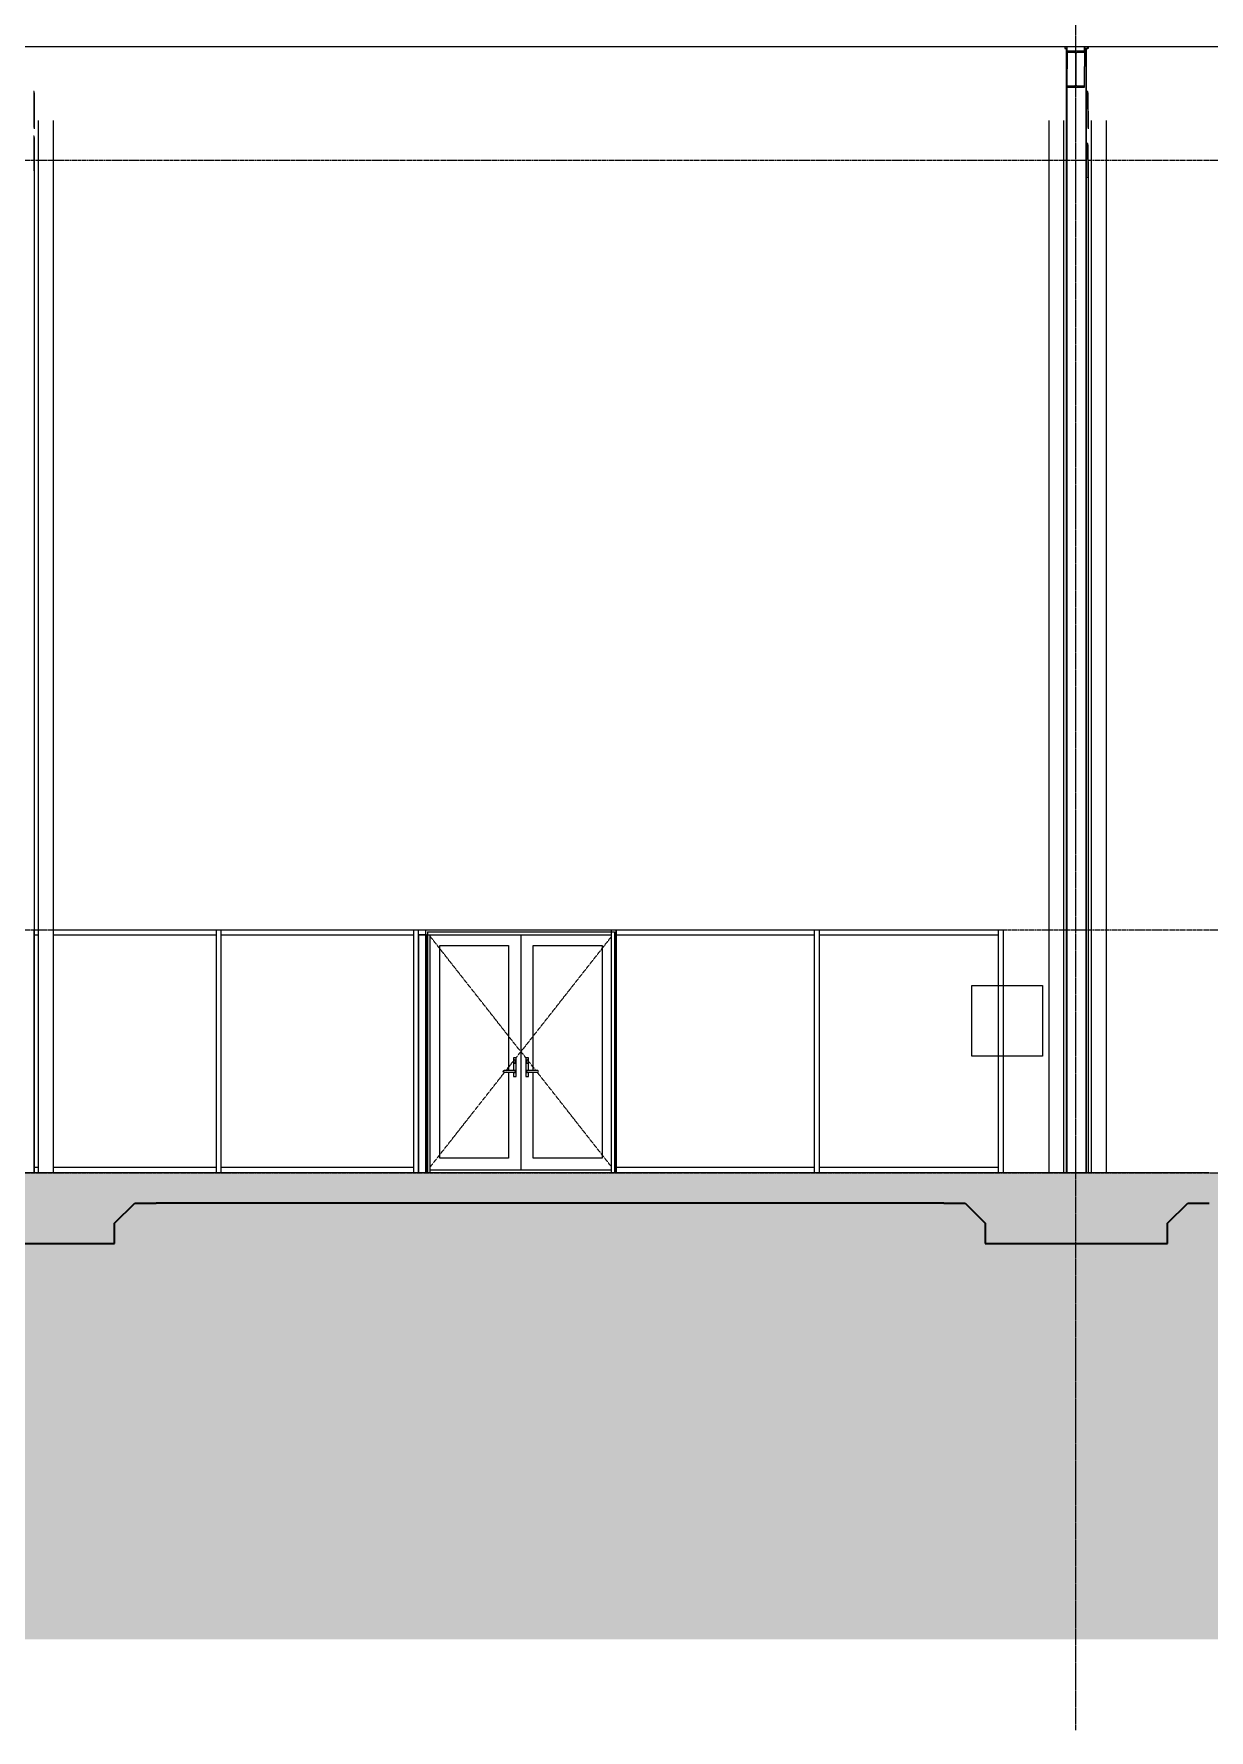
# Model space of a CAD drawing. Header units: millimetres. Extents: x 900982 to 1200730, y -305 to 27743.
# Drawn here: x 970833 to 982440, y -305 to 16446 of the extents above; entities that cross this region are included whole.
import ezdxf

# ---------------------------------------------------------------- set-up
doc = ezdxf.new("R2010")
doc.units = ezdxf.units.MM
for name, pattern in [('AEC_Center', [24, 12, -4, 4, -4]), ('Dash Small', [9, 3, -1.5, 3, -1.5]), ('Grid Line', [21, 12, -3, 3, -3]), ('Hidden', [6, 4, -2])]:
    doc.linetypes.add(name, pattern=pattern)
for name, color, linetype, lineweight in [('A-DETL', 90, 'Continuous', 18), ('A-DETL-GENF', 92, 'Continuous', 5), ('A-DOOR', 31, 'Continuous', 5), ('A-DOOR-FRAM', 31, 'Continuous', 5), ('A-FLOR', 192, 'Continuous', 5), ('A-FLOR-LEVL', 51, 'Continuous', 5), ('A-FLOR-PATT', 8, 'Continuous', 15), ('A-GLAZ-CWMG', 51, 'Continuous', 5), ('A-ROOF', 132, 'Continuous', 5), ('A-WALL', 113, 'Continuous', 5), ('P-SANR-FIXT', 6, 'Continuous', 5), ('P-SANR-FIXT-HDLN', 131, 'Hidden', 5), ('S-BEAM', 12, 'Continuous', 5), ('S-COLS', 52, 'Continuous', 5), ('S-GRID', 1, 'Continuous', 5)]:
    doc.layers.add(name, color=color, linetype=linetype, lineweight=lineweight)
pattern_1 = [(50, (1021442.9, 8812.7), (1457.472, -127.512), [152.4, -1676.4]), (355, (1021442.9, 8812.7), (-281.942, 1528.454), [121.92, -1341.12]), (100.451, (1021564.4, 8802.1), (1175.541, 1400.933), [129.52, -1424.721]), (46.184, (1021443, 9219.1), (2168.632, -336.342), [228.6, -2514.6]), (96.636, (1021623.6, 9191), (1899.22, 1979.42), [194.28, -2137.08]), (351.184, (1021443, 9219), (1899.24, 1979.402), [182.88, -2011.68]), (21, (1021646.1, 9117.5), (1212.915, -818.121), [152.4, -1676.4]), (326, (1021646.1, 9117.5), (494.417, 1473.504), [121.92, -1341.12]), (71.451, (1021747.2, 9049.3), (1707.337, 655.37), [129.52, -1424.721]), (37.5, (1021442.9, 8812.7), (24.7094, 676.4402), [67.056, -1257.808, 67.056, -2640.584]), (37.5, (1021442.9, 8812.7), (24.7094, 676.4402), [-1391.92, -1294.384, 67.056, -1279.144]), (7.5, (1021442.9, 8812.7), (534.5577, 801.4443), [67.056, -709.168, 67.056, -1227.328, -513.08]), (7.5, (1021442.9, 8812.7), (534.5577, 801.4443), [-2070.608, 67.056, -446.024]), (327.5, (1020989.8, 8812.7), (1084.7275, -45.8312), [67.056, -440.944, 67.056, -3621.024]), (327.5, (1020989.8, 8812.7), (1084.7275, -45.8312), [-575.056, -1517.904, 67.056, -2036.064]), (317.5, (1020786.6, 8812.7), (1185.035, 203.4135), [67.056, -593.344, 67.056, -985.52, -1493.52]), (317.5, (1020786.6, 8812.7), (1185.035, 203.4135), [-1712.976, 67.056, -1426.464])]

# ---------------------------------------------------------------- blocks, each defined once
blk = doc.blocks.new('SHS-Square Hollow Section-Column - 200x200xSHS-V4-SECTION - GRIDS 2A')
at = {"layer": 'S-COLS'}
for p, q in [((991430, 16301), (991430, 5200)), ((991630, 5200), (991630, 16301))]:
    blk.add_line(p, q, dxfattribs=at)
at = {"layer": 'S-COLS', "linetype": 'Hidden'}
for p, q in [((991435, 16301), (991435, 5200)), ((991625, 5200), (991625, 16301))]:
    blk.add_line(p, q, dxfattribs=at)
blk = doc.blocks.new('Plumbing_FHR_AAA - 500mm Dia x 240mm D-1557692-SECTION - GRIDS 2A')
at = {"layer": 'P-SANR-FIXT-HDLN'}
for p, q in [((980096, 7050), (980796, 7050)), ((980096, 6350), (980096, 7050)), ((980796, 7050), (980796, 6350)), ((980796, 6350), (980096, 6350))]:
    blk.add_line(p, q, dxfattribs=at)
blk = doc.blocks.new('Downpipe - Straight - 01 - 150D-V39-SECTION - GRIDS 2A')
at = {"layer": 'P-SANR-FIXT'}
for p, q in [((980856, 15593), (980856, 5200)), ((981006, 5200), (981006, 15593))]:
    blk.add_line(p, q, dxfattribs=at)
blk = doc.blocks.new('Downpipe - Straight - 01 - 150D-V40-SECTION - GRIDS 2A')
at = {"layer": 'P-SANR-FIXT'}
for p, q in [((981276, 15593), (981276, 5200)), ((981426, 5200), (981426, 15593))]:
    blk.add_line(p, q, dxfattribs=at)
blk = doc.blocks.new('Downpipe - Straight - 01 - 150D-V41-SECTION - GRIDS 2A')
at = {"layer": 'P-SANR-FIXT'}
for p, q in [((970876, 15593), (970876, 5200)), ((971026, 5200), (971026, 15593))]:
    blk.add_line(p, q, dxfattribs=at)
blk = doc.blocks.new('Rectangular Mullion - 50x100mm-2890358-SECTION - GRIDS 2A')
at = {"layer": 'A-GLAZ-CWMG'}
for p, q in [((970876, 5250), (970836, 5250)), ((972633, 5250), (971026, 5250)), ((972633, 5250), (972633, 5200))]:
    blk.add_line(p, q, dxfattribs=at)
blk = doc.blocks.new('Rectangular Mullion - 50x100mm-V42-SECTION - GRIDS 2A')
at = {"layer": 'A-GLAZ-CWMG'}
blk.add_line((980356, 7600), (980356, 5200), dxfattribs=at)
blk = doc.blocks.new('Rectangular Mullion - 50x100mm-V43-SECTION - GRIDS 2A')
at = {"layer": 'A-GLAZ-CWMG'}
for p, q in [((972683, 5200), (972683, 5250)), ((974583, 5250), (972683, 5250)), ((974583, 5250), (974583, 5200))]:
    blk.add_line(p, q, dxfattribs=at)
blk = doc.blocks.new('Rectangular Mullion - 50x100mm-1779784-SECTION - GRIDS 2A')
at = {"layer": 'A-GLAZ-CWMG'}
for p, q in [((976583, 5200), (976583, 5250)), ((978541, 5250), (976583, 5250)), ((978541, 5250), (978541, 5200))]:
    blk.add_line(p, q, dxfattribs=at)
blk = doc.blocks.new('Rectangular Mullion - 50x100mm-V44-SECTION - GRIDS 2A')
at = {"layer": 'A-GLAZ-CWMG'}
for p, q in [((978591, 5200), (978591, 5250)), ((980356, 5250), (978591, 5250)), ((980356, 5250), (980356, 5200))]:
    blk.add_line(p, q, dxfattribs=at)
blk = doc.blocks.new('Rectangular Mullion - 50x100mm-V45-SECTION - GRIDS 2A')
at = {"layer": 'A-GLAZ-CWMG'}
for p, q in [((972633, 7600), (972633, 5200)), ((972683, 5200), (972683, 7600))]:
    blk.add_line(p, q, dxfattribs=at)
blk = doc.blocks.new('Rectangular Mullion - 50x100mm-2890359-SECTION - GRIDS 2A')
at = {"layer": 'A-GLAZ-CWMG'}
for p, q in [((970836, 7550), (970876, 7550)), ((971026, 7550), (972633, 7550)), ((972633, 7600), (972633, 7550))]:
    blk.add_line(p, q, dxfattribs=at)
blk = doc.blocks.new('Rectangular Mullion - 50x100mm-V46-SECTION - GRIDS 2A')
at = {"layer": 'A-GLAZ-CWMG'}
for p, q in [((972683, 7550), (972683, 7600)), ((972683, 7550), (974583, 7550)), ((974583, 7600), (974583, 7550))]:
    blk.add_line(p, q, dxfattribs=at)
blk = doc.blocks.new('Rectangular Mullion - 50x100mm-1779785-SECTION - GRIDS 2A')
at = {"layer": 'A-GLAZ-CWMG'}
for p, q in [((976583, 7550), (976583, 7600)), ((976583, 7550), (978541, 7550)), ((978541, 7600), (978541, 7550))]:
    blk.add_line(p, q, dxfattribs=at)
blk = doc.blocks.new('Rectangular Mullion - 50x100mm-V47-SECTION - GRIDS 2A')
at = {"layer": 'A-GLAZ-CWMG'}
for p, q in [((978591, 7550), (978591, 7600)), ((978591, 7550), (980356, 7550)), ((980356, 7600), (980356, 7550))]:
    blk.add_line(p, q, dxfattribs=at)
blk = doc.blocks.new('X_Door-Panel-Hinge-Standard - Standard-V48-SECTION - GRIDS 2A')
at = {"layer": 'A-DOOR'}
for p, q in [((975642, 7550), (975642, 5225)), ((974842, 7445), (975522, 7445)), ((974842, 5345), (974842, 7445)), ((975522, 7445), (975522, 6208)), ((975522, 6193), (975522, 5345)), ((975642, 5225), (974745, 5225)), ((975522, 5345), (974842, 5345))]:
    blk.add_line(p, q, dxfattribs=at)
at = {"layer": 'A-DOOR', "linetype": 'Dash Small'}
for p, q in [((975642, 6395), (974745, 7536)), ((975595, 6335), (975642, 6395)), ((975494, 6207), (975569, 6302)), ((974745, 5254), (975484, 6194))]:
    blk.add_line(p, q, dxfattribs=at)
blk = doc.blocks.new('X_Door-Panel-Hinge-Standard - Standard-V49-SECTION - GRIDS 2A')
at = {"layer": 'A-DOOR'}
for p, q in [((975644, 5225), (975644, 7550)), ((975764, 6208), (975764, 7445)), ((975764, 7445), (976444, 7445)), ((976444, 7445), (976444, 5345)), ((975764, 5345), (975764, 6193)), ((976533, 5225), (975644, 5225)), ((976444, 5345), (975764, 5345))]:
    blk.add_line(p, q, dxfattribs=at)
at = {"layer": 'A-DOOR', "linetype": 'Dash Small'}
for p, q in [((975644, 6395), (976533, 7526)), ((975692, 6335), (975644, 6395)), ((975792, 6207), (975717, 6302)), ((976533, 5264), (975803, 6194))]:
    blk.add_line(p, q, dxfattribs=at)
blk = doc.blocks.new('X_Door-Frame-Wood - Standard-V50-SECTION - GRIDS 2A')
at = {"layer": 'A-DOOR-FRAM'}
for p, q in [((974700, 7600), (974700, 5200)), ((974720, 7580), (974720, 5200)), ((974720, 7580), (976566, 7580)), ((974745, 7550), (974745, 5200)), ((976566, 7580), (976566, 5200)), ((976586, 5200), (976586, 7600))]:
    blk.add_line(p, q, dxfattribs=at)
blk = doc.blocks.new('X_Door-Handle-Lockwood 4800 Series Lever - Standard-V51-SECTION - GRIDS 2A')
at = {"layer": 'A-DOOR'}
for p, q in [((975555, 6208), (975504, 6208)), ((975569, 6334), (975569, 6208)), ((975594, 6335), (975570, 6335)), ((975572, 6303), (975572, 6291)), ((975582, 6313), (975582, 6313)), ((975582, 6281), (975582, 6281)), ((975582, 6208), (975582, 6208)), ((975592, 6291), (975592, 6303)), ((975594, 6335), (975594, 6335)), ((975595, 6151), (975595, 6334)), ((975504, 6192), (975555, 6192)), ((975569, 6192), (975569, 6151)), ((975570, 6150), (975594, 6150)), ((975582, 6192), (975582, 6192)), ((975594, 6150), (975594, 6150))]:
    blk.add_line(p, q, dxfattribs=at)
at = {"layer": 'A-DOOR', "flags": 128}
for points in [[(975469, 6200), (975469, 6200), (975469, 6201), (975469, 6201), (975469, 6201), (975469, 6202), (975469, 6202), (975469, 6202), (975470, 6203), (975470, 6203), (975470, 6203), (975470, 6203), (975470, 6204), (975470, 6204), (975470, 6204), (975471, 6205), (975471, 6205), (975471, 6205), (975471, 6205), (975471, 6206), (975472, 6206), (975472, 6206), (975472, 6206), (975472, 6206), (975473, 6207), (975473, 6207), (975473, 6207), (975473, 6207), (975474, 6207), (975474, 6207), (975474, 6207), (975475, 6208), (975475, 6208), (975475, 6208), (975475, 6208), (975476, 6208), (975476, 6208), (975476, 6208), (975477, 6208), (975477, 6208), (975477, 6208)], [(975477, 6192), (975477, 6192), (975477, 6192), (975476, 6192), (975476, 6192), (975476, 6192), (975475, 6192), (975475, 6192), (975475, 6192), (975474, 6193), (975474, 6193), (975474, 6193), (975473, 6193), (975473, 6193), (975473, 6193), (975473, 6193), (975472, 6194), (975472, 6194), (975472, 6194), (975472, 6194), (975471, 6194), (975471, 6195), (975471, 6195), (975471, 6195), (975471, 6195), (975470, 6196), (975470, 6196), (975470, 6196), (975470, 6197), (975470, 6197), (975470, 6197), (975470, 6197), (975470, 6198), (975469, 6198), (975469, 6198), (975469, 6199), (975469, 6199), (975469, 6199), (975469, 6200), (975469, 6200), (975469, 6200)], [(975504, 6208), (975503, 6208), (975502, 6208), (975501, 6208), (975500, 6208), (975499, 6208), (975498, 6208), (975497, 6208), (975496, 6208), (975495, 6208), (975494, 6208), (975493, 6208), (975492, 6208), (975491, 6208), (975490, 6208), (975489, 6208), (975488, 6208), (975487, 6208), (975486, 6208), (975486, 6208), (975485, 6208), (975484, 6208), (975483, 6208), (975483, 6208), (975482, 6208), (975481, 6208), (975481, 6208), (975480, 6208), (975480, 6208), (975479, 6208), (975479, 6208), (975479, 6208), (975478, 6208), (975478, 6208), (975478, 6208), (975478, 6208), (975477, 6208), (975477, 6208), (975477, 6208), (975477, 6208)], [(975582, 6208), (975582, 6208), (975582, 6208), (975582, 6208), (975582, 6208), (975582, 6208), (975581, 6208), (975581, 6208), (975581, 6208), (975580, 6208), (975580, 6208), (975580, 6208), (975579, 6208), (975579, 6208), (975578, 6208), (975577, 6208), (975577, 6208), (975576, 6208), (975575, 6208), (975575, 6208), (975574, 6208), (975573, 6208), (975572, 6208), (975572, 6208), (975571, 6208), (975570, 6208), (975569, 6208), (975568, 6208), (975567, 6208), (975566, 6208), (975565, 6208), (975564, 6208), (975563, 6208), (975562, 6208), (975561, 6208), (975560, 6208), (975559, 6208), (975558, 6208), (975557, 6208), (975555, 6208), (975555, 6208)], [(975477, 6192), (975477, 6192), (975477, 6192), (975477, 6192), (975478, 6192), (975478, 6192), (975478, 6192), (975478, 6192), (975479, 6192), (975479, 6192), (975479, 6192), (975480, 6192), (975480, 6192), (975481, 6192), (975481, 6192), (975482, 6192), (975483, 6192), (975483, 6192), (975484, 6192), (975485, 6192), (975485, 6192), (975486, 6192), (975487, 6192), (975488, 6192), (975489, 6192), (975490, 6192), (975490, 6192), (975491, 6192), (975492, 6192), (975493, 6192), (975494, 6192), (975495, 6192), (975496, 6192), (975497, 6192), (975499, 6192), (975500, 6192), (975501, 6192), (975502, 6192), (975503, 6192), (975504, 6192), (975504, 6192)], [(975555, 6192), (975556, 6192), (975557, 6192), (975558, 6192), (975559, 6192), (975561, 6192), (975562, 6192), (975563, 6192), (975564, 6192), (975565, 6192), (975566, 6192), (975567, 6192), (975568, 6192), (975569, 6192), (975569, 6192), (975570, 6192), (975571, 6192), (975572, 6192), (975573, 6192), (975574, 6192), (975575, 6192), (975575, 6192), (975576, 6192), (975577, 6192), (975577, 6192), (975578, 6192), (975578, 6192), (975579, 6192), (975579, 6192), (975580, 6192), (975580, 6192), (975581, 6192), (975581, 6192), (975581, 6192), (975582, 6192), (975582, 6192), (975582, 6192), (975582, 6192), (975582, 6192), (975582, 6192)]]:
    blk.add_lwpolyline(points, dxfattribs=at)
at = {"layer": 'A-DOOR'}
for centre, major_axis, start_param, end_param in [((975477, 6200), (0, 8), 0, 3.141593), ((975477, 6200), (0, 8), 0, 1.570796), ((975477, 6200), (0, 8), 1.570735, 3.141532), ((975570, 6334), (0, 1), 0, 1.570796), ((975582, 6303), (0, 10), 4.712389, 7.853981), ((975582, 6291), (0, 10), 1.570796, 4.712389), ((975582, 6291), (0, 10), 1.832596, 2.094395), ((975582, 6200), (0, 10), 4.712389, 7.068583), ((975582, 6200), (0, 10), 2.356194, 4.712389), ((975582, 6303), (0, 10), 4.712389, 6.806784), ((975582, 6291), (0, 10), 2.617994, 3.665191), ((975582, 6200), (0, 8), 4.712389, 6.806784), ((975582, 6200), (0, 8), 2.617994, 4.712389), ((975582, 6200), (0, 8), 3.141593, 6.283185), ((975582, 6291), (0, 10), 3.926991, 4.712389), ((975582, 6303), (0, 10), 4.712389, 4.974188), ((975582, 6303), (0, 10), 4.712389, 4.974188), ((975594, 6334), (0, 1), 4.712389, 6.283185), ((975570, 6151), (0, 1), 1.570796, 3.141593), ((975594, 6151), (0, 1), 3.141593, 4.712389)]:
    blk.add_ellipse(centre, major_axis=major_axis, ratio=1, start_param=start_param, end_param=end_param, dxfattribs=at)
blk = doc.blocks.new('X_Door-Handle-Lockwood 4800 Series Lever - Standard-V52-SECTION - GRIDS 2A')
at = {"layer": 'A-DOOR'}
for p, q in [((975691, 6334), (975691, 6151)), ((975716, 6335), (975692, 6335)), ((975694, 6303), (975694, 6291)), ((975704, 6313), (975704, 6313)), ((975704, 6281), (975704, 6281)), ((975704, 6208), (975704, 6208)), ((975714, 6291), (975714, 6303)), ((975716, 6335), (975716, 6335)), ((975717, 6208), (975717, 6334)), ((975782, 6208), (975731, 6208)), ((975692, 6150), (975716, 6150)), ((975704, 6192), (975704, 6192)), ((975716, 6150), (975716, 6150)), ((975717, 6151), (975717, 6192)), ((975731, 6192), (975782, 6192))]:
    blk.add_line(p, q, dxfattribs=at)
at = {"layer": 'A-DOOR', "flags": 128}
for points in [[(975696, 6200), (975696, 6200), (975696, 6201), (975696, 6201), (975696, 6201), (975696, 6202), (975696, 6202), (975696, 6202), (975697, 6203), (975697, 6203), (975697, 6203), (975697, 6203), (975697, 6204), (975697, 6204), (975697, 6204), (975698, 6205), (975698, 6205), (975698, 6205), (975698, 6205), (975698, 6206), (975699, 6206), (975699, 6206), (975699, 6206), (975699, 6206), (975700, 6207), (975700, 6207), (975700, 6207), (975700, 6207), (975701, 6207), (975701, 6207), (975701, 6207), (975702, 6208), (975702, 6208), (975702, 6208), (975702, 6208), (975703, 6208), (975703, 6208), (975703, 6208), (975704, 6208), (975704, 6208), (975704, 6208)], [(975704, 6192), (975704, 6192), (975704, 6192), (975703, 6192), (975703, 6192), (975703, 6192), (975702, 6192), (975702, 6192), (975702, 6192), (975701, 6193), (975701, 6193), (975701, 6193), (975700, 6193), (975700, 6193), (975700, 6193), (975700, 6193), (975699, 6194), (975699, 6194), (975699, 6194), (975699, 6194), (975698, 6194), (975698, 6195), (975698, 6195), (975698, 6195), (975698, 6195), (975697, 6196), (975697, 6196), (975697, 6196), (975697, 6197), (975697, 6197), (975697, 6197), (975697, 6197), (975697, 6198), (975696, 6198), (975696, 6198), (975696, 6199), (975696, 6199), (975696, 6199), (975696, 6200), (975696, 6200), (975696, 6200)], [(975731, 6208), (975730, 6208), (975729, 6208), (975728, 6208), (975727, 6208), (975726, 6208), (975725, 6208), (975724, 6208), (975723, 6208), (975722, 6208), (975721, 6208), (975720, 6208), (975719, 6208), (975718, 6208), (975717, 6208), (975716, 6208), (975715, 6208), (975714, 6208), (975713, 6208), (975713, 6208), (975712, 6208), (975711, 6208), (975710, 6208), (975710, 6208), (975709, 6208), (975708, 6208), (975708, 6208), (975707, 6208), (975707, 6208), (975706, 6208), (975706, 6208), (975706, 6208), (975705, 6208), (975705, 6208), (975705, 6208), (975705, 6208), (975704, 6208), (975704, 6208), (975704, 6208), (975704, 6208)], [(975809, 6208), (975809, 6208), (975809, 6208), (975809, 6208), (975809, 6208), (975809, 6208), (975808, 6208), (975808, 6208), (975808, 6208), (975807, 6208), (975807, 6208), (975807, 6208), (975806, 6208), (975806, 6208), (975805, 6208), (975804, 6208), (975804, 6208), (975803, 6208), (975802, 6208), (975802, 6208), (975801, 6208), (975800, 6208), (975799, 6208), (975799, 6208), (975798, 6208), (975797, 6208), (975796, 6208), (975795, 6208), (975794, 6208), (975793, 6208), (975792, 6208), (975791, 6208), (975790, 6208), (975789, 6208), (975788, 6208), (975787, 6208), (975786, 6208), (975785, 6208), (975784, 6208), (975782, 6208), (975782, 6208)], [(975704, 6192), (975704, 6192), (975704, 6192), (975704, 6192), (975705, 6192), (975705, 6192), (975705, 6192), (975705, 6192), (975706, 6192), (975706, 6192), (975706, 6192), (975707, 6192), (975707, 6192), (975708, 6192), (975708, 6192), (975709, 6192), (975710, 6192), (975710, 6192), (975711, 6192), (975712, 6192), (975712, 6192), (975713, 6192), (975714, 6192), (975715, 6192), (975716, 6192), (975717, 6192), (975717, 6192), (975718, 6192), (975719, 6192), (975720, 6192), (975721, 6192), (975722, 6192), (975723, 6192), (975724, 6192), (975726, 6192), (975727, 6192), (975728, 6192), (975729, 6192), (975730, 6192), (975731, 6192), (975731, 6192)], [(975782, 6192), (975783, 6192), (975784, 6192), (975785, 6192), (975786, 6192), (975788, 6192), (975789, 6192), (975790, 6192), (975791, 6192), (975792, 6192), (975793, 6192), (975794, 6192), (975795, 6192), (975796, 6192), (975796, 6192), (975797, 6192), (975798, 6192), (975799, 6192), (975800, 6192), (975801, 6192), (975802, 6192), (975802, 6192), (975803, 6192), (975804, 6192), (975804, 6192), (975805, 6192), (975805, 6192), (975806, 6192), (975806, 6192), (975807, 6192), (975807, 6192), (975808, 6192), (975808, 6192), (975808, 6192), (975809, 6192), (975809, 6192), (975809, 6192), (975809, 6192), (975809, 6192), (975809, 6192)]]:
    blk.add_lwpolyline(points, dxfattribs=at)
at = {"layer": 'A-DOOR'}
for centre, major_axis, start_param, end_param in [((975692, 6334), (0, 1), 0, 1.570796), ((975704, 6303), (0, 10), 4.712389, 7.853982), ((975704, 6303), (0, 10), 5.759587, 7.853982), ((975704, 6303), (0, 10), 1.308997, 1.570797), ((975704, 6303), (0, 10), 1.308997, 1.570796), ((975704, 6291), (0, 10), 1.570796, 4.712389), ((975704, 6291), (0, 10), 1.570796, 2.356194), ((975704, 6200), (0, 10), 5.497787, 7.853982), ((975704, 6200), (0, 10), 1.570796, 3.926991), ((975704, 6200), (0, 8), 0, 3.141593), ((975704, 6200), (0, 8), 5.759587, 7.853982), ((975704, 6200), (0, 8), 1.570796, 3.665191), ((975704, 6291), (0, 10), 2.617994, 3.665191), ((975704, 6303), (0, 10), 4.712389, 5.235988), ((975704, 6291), (0, 10), 4.18879, 4.45059), ((975704, 6303), (0, 10), 4.712389, 4.974188), ((975704, 6303), (0, 10), 4.712389, 4.974188), ((975716, 6334), (0, 1), 4.712389, 6.283185), ((975809, 6200), (0, 8), 3.141593, 6.283185), ((975809, 6200), (0, 8), 4.712376, 6.283172), ((975809, 6200), (0, 8), 3.141593, 4.712389), ((975692, 6151), (0, 1), 1.570796, 3.141593), ((975716, 6151), (0, 1), 3.141593, 4.712389)]:
    blk.add_ellipse(centre, major_axis=major_axis, ratio=1, start_param=start_param, end_param=end_param, dxfattribs=at)
blk = doc.blocks.new('Structural Framing 46 - Structural Framing 1-1621990-SECTION - GRIDS 2A')
at = {"layer": 'S-BEAM'}
for p, q in [((970834, 15877), (970830, 15877)), ((970830, 15864), (970834, 15864)), ((970834, 15864), (970834, 15877)), ((970836, 15522), (970834, 15877)), ((970834, 15864), (970836, 15509)), ((970834, 15437), (970830, 15437)), ((970830, 15425), (970834, 15425)), ((970834, 15425), (970834, 15437)), ((970836, 15108), (970834, 15437)), ((970834, 15425), (970836, 15097)), ((970836, 15097), (970830, 15097)), ((970836, 15108), (970836, 15097)), ((970836, 15097), (970836, 5200)), ((970836, 5200), (970836, 7600))]:
    blk.add_line(p, q, dxfattribs=at)
blk = doc.blocks.new('Structural Framing 3 - Structural Framing 1-1636859-SECTION - GRIDS 2A')
at = {"layer": 'S-BEAM'}
for p, q in [((981243, 15877), (981230, 15877)), ((981230, 15864), (981243, 15864)), ((981243, 15864), (981243, 15877)), ((981246, 15522), (981243, 15877)), ((981243, 15864), (981246, 15509)), ((981243, 15364), (981230, 15364)), ((981230, 15351), (981243, 15351)), ((981243, 15351), (981243, 15364)), ((981245, 15041), (981243, 15364)), ((981243, 15351), (981245, 15029)), ((981245, 15029), (981230, 15029)), ((981245, 15041), (981245, 15029)), ((981245, 15029), (981245, 5200))]:
    blk.add_line(p, q, dxfattribs=at)
blk = doc.blocks.new('Structural Framing 4 - Structural Framing 1-1636874-SECTION - GRIDS 2A')
at = {"layer": 'S-BEAM'}
for p, q in [((981014, 16322), (981014, 16316)), ((981039, 16316), (981014, 16316)), ((981014, 16316), (981014, 16301)), ((981014, 16301), (981039, 16301)), ((981242, 16316), (981212, 16316)), ((981212, 16301), (981242, 16301)), ((981242, 16316), (981242, 16322)), ((981242, 16322), (981242, 16301)), ((981242, 16301), (981242, 16316)), ((981246, 16301), (981242, 16301)), ((981246, 16322), (981246, 16301)), ((981246, 16316), (981246, 16322)), ((981246, 16316), (981246, 16301))]:
    blk.add_line(p, q, dxfattribs=at)
blk = doc.blocks.new('Structural Framing 31 - Structural Framing 1-1636888-SECTION - GRIDS 2A')
at = {"layer": 'S-BEAM'}
for p, q in [((981039, 16275), (981039, 16322)), ((981039, 15932), (981041, 16265)), ((981210, 16275), (981210, 16322)), ((981210, 16265), (981210, 16322)), ((981210, 15932), (981212, 16322)), ((981210, 15922), (981212, 16322))]:
    blk.add_line(p, q, dxfattribs=at)
at = {"layer": 'S-BEAM', "lineweight": 13}
for p, q in [((981210, 16275), (981039, 16275)), ((981039, 16275), (981039, 16265)), ((981039, 16265), (981109, 16265)), ((981121, 16254), (981121, 15943)), ((981128, 15943), (981128, 16254)), ((981139, 16265), (981210, 16265)), ((981210, 16265), (981210, 16275)), ((981109, 15932), (981039, 15932)), ((981039, 15932), (981039, 15922)), ((981039, 15922), (981210, 15922)), ((981210, 15932), (981139, 15932)), ((981210, 15922), (981210, 15932))]:
    blk.add_line(p, q, dxfattribs=at)
at = {"layer": 'S-BEAM', "lineweight": 13, "flags": 128}
for points in [[(981109, 16265), (981112, 16265), (981114, 16264), (981116, 16263), (981118, 16261), (981120, 16259), (981120, 16257), (981121, 16254)], [(981128, 16254), (981128, 16257), (981129, 16259), (981130, 16261), (981132, 16263), (981134, 16264), (981136, 16265), (981139, 16265)], [(981120, 15941), (981120, 15938), (981118, 15936), (981116, 15934), (981114, 15933), (981112, 15932), (981109, 15932)], [(981139, 15932), (981136, 15932), (981134, 15933), (981132, 15934), (981130, 15936), (981129, 15938), (981128, 15941), (981128, 15943)]]:
    blk.add_lwpolyline(points, dxfattribs=at)

msp = doc.modelspace()

# ---------------------------------------------------------------- hatches: boundary and pattern name
at = {"layer": 'A-DETL-GENF'}
h = msp.add_hatch(dxfattribs=at)
h.set_pattern_fill('FP_1', style=0, pattern_type=2)
h.set_pattern_definition(pattern_1)
h.paths.add_polyline_path([(1020736, 4500), (1021630, 4500), (1021631, 4701), (1021830, 4900), (1022040, 4900), (1022040, 5200), (1019420, 5200), (1019420, 4900), (1019630, 4900), (1019830, 4700), (1019830, 4500), (1020225, 4500)])
h.paths.add_polyline_path([(1013079, 4500), (1013230, 4500), (1013231, 4701), (1013430, 4900), (1013640, 4900), (1013640, 5200), (1011020, 5200), (1011020, 4900), (1011230, 4900), (1011430, 4700), (1011430, 4500), (1012058, 4500)])
h.paths.add_polyline_path([(1002830, 4500), (1002831, 4701), (1003030, 4900), (1003240, 4900), (1003240, 5200), (1000620, 5200), (1000620, 4900), (1000830, 4900), (1001030, 4700), (1001030, 4500)])
h.paths.add_polyline_path([(990630, 4500), (992430, 4500), (992431, 4701), (992630, 4900), (992840, 4900), (992840, 5200), (990220, 5200), (990220, 4900), (990430, 4900), (990630, 4700)])
h.paths.add_polyline_path([(981429, 4500), (982030, 4500), (982031, 4701), (982230, 4900), (982440, 4900), (982440, 5200), (979820, 5200), (979820, 4900), (980030, 4900), (980230, 4700), (980230, 4500), (980408, 4500)])
h.paths.add_polyline_path([(971630, 4500), (971631, 4701), (971830, 4900), (972040, 4900), (972040, 5200), (969420, 5200), (969420, 4900), (969630, 4900), (969830, 4700), (969830, 4500), (970198, 4500)])
h.paths.add_polyline_path([(961630, 4500), (961631, 4701), (961830, 4900), (962040, 4900), (962040, 5200), (959420, 5200), (959420, 4900), (959630, 4900), (959830, 4700), (959830, 4500), (959988, 4500)])
h.paths.add_polyline_path([(951630, 4500), (951631, 4701), (951830, 4900), (952040, 4900), (952040, 5200), (949420, 5200), (949420, 4900), (949630, 4900), (949830, 4700), (949830, 4500)])
h.paths.add_polyline_path([(941611, 4500), (941630, 4500), (941631, 4701), (941830, 4900), (942040, 4900), (942040, 5200), (939420, 5200), (939420, 4900), (939630, 4900), (939830, 4700), (939830, 4500)])
h.paths.add_polyline_path([(931630, 4500), (931631, 4701), (931830, 4900), (932040, 4900), (932040, 5200), (929420, 5200), (929420, 4900), (929630, 4900), (929830, 4700), (929830, 4500), (931401, 4500)])
h.paths.add_polyline_path([(919830, 4500), (921630, 4500), (921630, 4700), (921830, 4900), (922040, 4900), (922040, 5200), (919420, 5200), (919420, 4900), (919630, 4900), (919830, 4700)])
h.paths.add_polyline_path([(911630, 4500), (911630, 4700), (911830, 4900), (912040, 4900), (912040, 5200), (909420, 5200), (909420, 4900), (909630, 4900), (909830, 4700), (909830, 4500), (910982, 4500)])
h = msp.add_hatch(dxfattribs=at)
h.set_pattern_fill('FP_57', color=9, style=0, pattern_type=2)
h.set_pattern_definition([(135, (1021442.9, 8901.1), (-707.1068, 6e-14), [500, -500]), (135, (1021575.5, 9033.67), (-707.1068, 6e-14), [500, -500]), (135, (1021708.1, 9166.25), (-707.1068, 6e-14), [500, -500]), (45, (1021442.9, 8812.7), (0, 707.1068), [500, -500]), (45, (1021575.5, 8680.1), (0, 707.1068), [500, -500]), (45, (1021708.1, 8547.53), (0, 707.1068), [500, -500])])
h.paths.add_polyline_path([(906898, 592), (1037582, 592), (1037582, 4950), (1031974, 4950), (1031974, 4700), (1025986, 4701), (1025986, 4900), (1021830, 4900), (1021630, 4700), (1021630, 4500), (1019830, 4500), (1019829, 4701), (1019630, 4900), (1013430, 4900), (1013230, 4700), (1013230, 4500), (1011430, 4500), (1011429, 4701), (1011230, 4900), (1003030, 4900), (1002830, 4700), (1002830, 4500), (1001030, 4500), (1001029, 4701), (1000827, 4900), (992630, 4900), (992430, 4700), (992430, 4500), (990630, 4500), (990629, 4701), (990430, 4900), (982230, 4900), (982030, 4700), (982030, 4500), (980230, 4500), (980229, 4701), (980030, 4900), (971830, 4900), (971630, 4700), (971630, 4500), (969830, 4500), (969830, 4700), (969630, 4900), (961830, 4900), (961630, 4700), (961630, 4500), (959830, 4500), (959829, 4701), (959630, 4900), (951830, 4900), (951630, 4700), (951630, 4500), (949830, 4500), (949829, 4701), (949630, 4900), (941830, 4900), (941630, 4700), (941630, 4500), (939830, 4500), (939829, 4701), (939630, 4900), (931830, 4900), (931630, 4700), (931630, 4500), (929830, 4500), (929829, 4701), (929630, 4900), (921830, 4900), (921630, 4700), (921630, 4500), (919830, 4500), (919829, 4701), (919630, 4900), (911830, 4900), (911630, 4700), (911630, 4500), (909830, 4500), (909829, 4701), (909630, 4900), (906898, 4899), (906898, 3331)])
at = {"layer": 'A-FLOR-PATT', "lineweight": 5}
h = msp.add_hatch(dxfattribs=at)
h.set_pattern_fill('FP_1', color=256, style=0, pattern_type=2)
h.set_pattern_definition(pattern_1)
h.paths.add_polyline_path([(906898, 4900), (909420, 4900), (909420, 5200), (906898, 5200)])
h.paths.add_polyline_path([(1019420, 4900), (1019420, 5200), (1013640, 5200), (1013640, 4900), (1019204, 4900)])
h.paths.add_polyline_path([(912040, 4900), (919420, 4900), (919420, 5200), (912040, 5200)])
h.paths.add_polyline_path([(1011020, 4900), (1011020, 5200), (1003240, 5200), (1003240, 4900), (1010526, 4900)])
h.paths.add_polyline_path([(922040, 4900), (929420, 4900), (929420, 5200), (922040, 5200)])
h.paths.add_polyline_path([(932040, 4900), (939420, 4900), (939420, 5200), (932040, 5200)])
h.paths.add_polyline_path([(942040, 4900), (949420, 4900), (949420, 5200), (942040, 5200)])
h.paths.add_polyline_path([(1000620, 4900), (1000620, 5200), (992840, 5200), (992840, 4900), (999806, 4900)])
h.paths.add_polyline_path([(952040, 4900), (959420, 4900), (959420, 5200), (952040, 5200)])
h.paths.add_polyline_path([(990220, 4900), (990220, 5200), (982440, 5200), (982440, 4900), (990107, 4900)])
h.paths.add_polyline_path([(962040, 4900), (969420, 4900), (969420, 5200), (962040, 5200)])
h.paths.add_polyline_path([(972040, 4900), (979820, 4900), (979820, 5200), (972040, 5200)])
h = msp.add_hatch(dxfattribs=at)
h.set_pattern_fill('FP_1', color=256, style=0, pattern_type=2)
h.set_pattern_definition(pattern_1)
h.paths.add_polyline_path([(1019420, 4900), (1019420, 5200), (1013640, 5200), (1013640, 4900), (1019204, 4900)])
h.paths.add_polyline_path([(907919, 4900), (909420, 4900), (909420, 5200), (906898, 5200), (906898, 4900)])
h.paths.add_polyline_path([(912040, 4900), (919420, 4900), (919420, 5200), (912040, 5200)])
h.paths.add_polyline_path([(1011020, 4900), (1011020, 5200), (1003240, 5200), (1003240, 4900), (1010526, 4900)])
h.paths.add_polyline_path([(922040, 4900), (929420, 4900), (929420, 5200), (922040, 5200)])
h.paths.add_polyline_path([(932040, 4900), (939420, 4900), (939420, 5200), (932040, 5200)])
h.paths.add_polyline_path([(1000620, 4900), (1000620, 5200), (992840, 5200), (992840, 4900), (999806, 4900)])
h.paths.add_polyline_path([(942040, 4900), (949420, 4900), (949420, 5200), (942040, 5200)])
h.paths.add_polyline_path([(952040, 4900), (959420, 4900), (959420, 5200), (952040, 5200)])
h.paths.add_polyline_path([(990220, 4900), (990220, 5200), (982440, 5200), (982440, 4900), (990107, 4900)])
h.paths.add_polyline_path([(962040, 4900), (969420, 4900), (969420, 5200), (962040, 5200)])
h.paths.add_polyline_path([(972040, 4900), (979820, 4900), (979820, 5200), (972040, 5200)])

# ---------------------------------------------------------------- linework, layer by layer
at = {"layer": 'A-DETL', "lineweight": 15}
for p, q in [((972040, 5200), (969420, 5200)), ((982440, 5200), (979820, 5200))]:
    msp.add_line(p, q, dxfattribs=at)
at = {"layer": 'A-DETL', "lineweight": 35}
for p, q in [((971630, 4700), (971830, 4900)), ((971830, 4900), (972040, 4900)), ((979820, 4900), (972040, 4900)), ((979820, 4900), (980030, 4900)), ((980030, 4900), (980230, 4700)), ((982030, 4700), (982230, 4900)), ((982230, 4900), (982440, 4900)), ((971630, 4500), (971630, 4700)), ((980230, 4700), (980230, 4500)), ((982030, 4500), (982030, 4700)), ((969830, 4500), (971630, 4500)), ((980230, 4500), (982030, 4500))]:
    msp.add_line(p, q, dxfattribs=at)
at = {"layer": 'A-FLOR', "lineweight": 15}
msp.add_line((979820, 5200), (972040, 5200), dxfattribs=at)
at = {"layer": 'A-FLOR-LEVL', "linetype": 'AEC_Center'}
for p, q in [((901782, 15200), (1042698, 15200)), ((901782, 7600), (1042698, 7600)), ((901782, 5200), (1042698, 5200))]:
    msp.add_line(p, q, dxfattribs=at)
at = {"layer": 'A-ROOF', "lineweight": 15}
msp.add_line((910465, 16318), (1020720, 16324), dxfattribs=at)
at = {"layer": 'A-WALL'}
for p, q in [((970836, 7600), (970876, 7600)), ((971026, 7600), (980406, 7600)), ((974633, 7550), (974633, 5200)), ((974710, 7550), (974633, 7550)), ((974710, 5200), (974710, 7550)), ((980406, 7600), (980406, 5200))]:
    msp.add_line(p, q, dxfattribs=at)
at = {"layer": 'S-GRID', "linetype": 'Grid Line'}
msp.add_line((981124, -305), (981124, 26143), dxfattribs=at)

# ---------------------------------------------------------------- block references
at = {"layer": 'A-DOOR'}
for name in ['X_Door-Frame-Wood - Standard-V50-SECTION - GRIDS 2A', 'X_Door-Panel-Hinge-Standard - Standard-V48-SECTION - GRIDS 2A', 'X_Door-Panel-Hinge-Standard - Standard-V49-SECTION - GRIDS 2A', 'X_Door-Handle-Lockwood 4800 Series Lever - Standard-V51-SECTION - GRIDS 2A', 'X_Door-Handle-Lockwood 4800 Series Lever - Standard-V52-SECTION - GRIDS 2A']:
    msp.add_blockref(name, (0, 0), dxfattribs=at)
at = {"layer": 'A-GLAZ-CWMG'}
for name, p in [('Rectangular Mullion - 50x100mm-2890359-SECTION - GRIDS 2A', (0, 0)), ('Rectangular Mullion - 50x100mm-V45-SECTION - GRIDS 2A', (0, 0)), ('Rectangular Mullion - 50x100mm-V46-SECTION - GRIDS 2A', (0, 0)), ('Rectangular Mullion - 50x100mm-V45-SECTION - GRIDS 2A', (1950, 0)), ('Rectangular Mullion - 50x100mm-V46-SECTION - GRIDS 2A', (1950, 0)), ('Rectangular Mullion - 50x100mm-V45-SECTION - GRIDS 2A', (3900, 0)), ('Rectangular Mullion - 50x100mm-1779785-SECTION - GRIDS 2A', (0, 0)), ('Rectangular Mullion - 50x100mm-V45-SECTION - GRIDS 2A', (5908, 0)), ('Rectangular Mullion - 50x100mm-V47-SECTION - GRIDS 2A', (0, 0)), ('Rectangular Mullion - 50x100mm-V42-SECTION - GRIDS 2A', (0, 0)), ('Rectangular Mullion - 50x100mm-2890358-SECTION - GRIDS 2A', (0, 0)), ('Rectangular Mullion - 50x100mm-V43-SECTION - GRIDS 2A', (0, 0)), ('Rectangular Mullion - 50x100mm-1779784-SECTION - GRIDS 2A', (0, 0)), ('Rectangular Mullion - 50x100mm-V44-SECTION - GRIDS 2A', (0, 0))]:
    msp.add_blockref(name, p, dxfattribs=at)
at = {"layer": 'P-SANR-FIXT'}
for name in ['Downpipe - Straight - 01 - 150D-V41-SECTION - GRIDS 2A', 'Downpipe - Straight - 01 - 150D-V39-SECTION - GRIDS 2A', 'Downpipe - Straight - 01 - 150D-V40-SECTION - GRIDS 2A']:
    msp.add_blockref(name, (0, 0), dxfattribs=at)
at = {"layer": 'P-SANR-FIXT-HDLN'}
msp.add_blockref('Plumbing_FHR_AAA - 500mm Dia x 240mm D-1557692-SECTION - GRIDS 2A', (0, 0), dxfattribs=at)
at = {"layer": 'S-BEAM'}
for name in ['Structural Framing 4 - Structural Framing 1-1636874-SECTION - GRIDS 2A', 'Structural Framing 31 - Structural Framing 1-1636888-SECTION - GRIDS 2A', 'Structural Framing 46 - Structural Framing 1-1621990-SECTION - GRIDS 2A', 'Structural Framing 3 - Structural Framing 1-1636859-SECTION - GRIDS 2A']:
    msp.add_blockref(name, (0, 0), dxfattribs=at)
at = {"layer": 'S-COLS'}
msp.add_blockref('SHS-Square Hollow Section-Column - 200x200xSHS-V4-SECTION - GRIDS 2A', (-10400, 0), dxfattribs=at)

doc.saveas('drawing.dxf')
